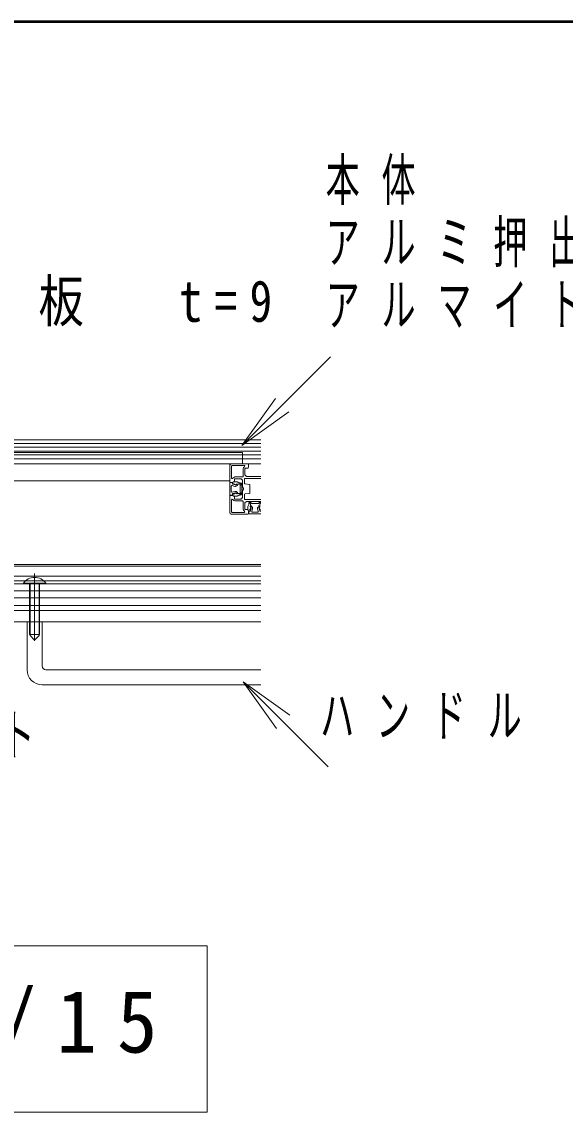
# Model space of a CAD drawing. Units: millimetres on the paper. Extents: x -365 to 0, y 0 to 257.
# Drawn here: x -111.6 to -82.9, y 199.4 to 257 of the extents above; entities that cross this region are included whole.
import ezdxf

# ---------------------------------------------------------------- set-up
doc = ezdxf.new("R2010")
doc.units = ezdxf.units.MM
doc.linetypes.add('USER1', pattern=[4.5, 2.5, -2])
doc.layers.add('1_15', color=7, linetype='Continuous', lineweight=13)
doc.layers.add('NAKAMURA図枠', color=7, linetype='Continuous', lineweight=13)
doc.styles.add('ＭＳ ゴシック', font='')
doc.styles.get('ＭＳ ゴシック').set_extended_font_data('MS Gothic')

# ---------------------------------------------------------------- blocks, each defined once
blk = doc.blocks.new('open_arrow')
at = {"color": 0, "linetype": 'Continuous', "lineweight": -2}
blk.add_lwpolyline([(7.5, 1.25), (0, 0), (7.5, -1.25)], dxfattribs=at)

msp = doc.modelspace()

# ---------------------------------------------------------------- linework, layer by layer
at = {"layer": '1_15', "color": 70}
for p, q in [((-100.009, 234.61), (-95.332, 239.287)), ((-99.948, 222.119), (-95.458, 217.629))]:
    msp.add_line(p, q, dxfattribs=at)
at = {"layer": '1_15'}
for p, q in [((-99.014, 234.909), (-149.715, 234.909)), ((-99.014, 234.709), (-149.715, 234.709)), ((-99.014, 234.509), (-150.081, 234.509)), ((-150.081, 234.309), (-99.014, 234.309)), ((-99.014, 234.109), (-149.715, 234.109)), ((-146.381, 234.242), (-99.981, 234.242)), ((-99.981, 234.242), (-99.981, 233.642)), ((-99.014, 233.909), (-149.715, 233.909)), ((-148.448, 233.642), (-99.014, 233.642)), ((-99.981, 233.642), (-146.381, 233.642)), ((-145.981, 233.642), (-100.648, 233.642)), ((-100.648, 233.642), (-100.648, 232.742)), ((-100.648, 232.682), (-100.648, 233.542)), ((-100.555, 233.516), (-100.555, 232.888)), ((-100.548, 233.642), (-99.688, 233.642)), ((-99.894, 233.549), (-100.521, 233.549)), ((-99.658, 233.475), (-99.685, 233.421)), ((-99.655, 233.609), (-99.655, 233.49)), ((-100.375, 232.942), (-99.981, 232.942)), ((-100.062, 232.842), (-100.375, 232.842)), ((-99.948, 232.976), (-99.948, 233.369)), ((-99.875, 232.606), (-99.875, 232.836)), ((-99.848, 233.369), (-99.848, 233.056)), ((-99.841, 232.869), (-99.014, 232.869)), ((-99.838, 233.033), (-99.791, 232.985)), ((-99.715, 233.402), (-99.815, 233.402)), ((-99.767, 232.976), (-99.014, 232.976)), ((-100.648, 232.742), (-145.981, 232.742)), ((-100.648, 231.996), (-100.648, 232.623)), ((-100.628, 232.643), (-100.534, 232.643)), ((-100.496, 232.649), (-100.615, 232.649)), ((-100.568, 232.451), (-100.568, 232.168)), ((-100.375, 232.442), (-100.526, 232.483)), ((-100.446, 232.684), (-100.514, 232.65)), ((-100.514, 232.65), (-100.514, 232.577)), ((-100.514, 232.623), (-100.514, 232.588)), ((-100.514, 232.577), (-100.434, 232.577)), ((-100.49, 232.556), (-100.362, 232.522)), ((-100.426, 232.68), (-100.481, 232.653)), ((-100.263, 232.684), (-100.446, 232.684)), ((-100.434, 232.577), (-100.329, 232.516)), ((-100.408, 232.809), (-100.408, 232.71)), ((-100.347, 232.524), (-100.284, 232.56)), ((-100.329, 232.516), (-100.288, 232.557)), ((-100.244, 232.491), (-100.314, 232.45)), ((-100.288, 232.557), (-100.134, 232.557)), ((-100.168, 232.637), (-100.263, 232.684)), ((-100.257, 232.553), (-100.237, 232.518)), ((-100.093, 232.637), (-100.168, 232.637)), ((-100.134, 232.557), (-100.094, 232.597)), ((-100.107, 232.489), (-100.047, 232.549)), ((-100.107, 232.129), (-100.107, 232.489)), ((-99.991, 232.785), (-100.038, 232.833)), ((-100.007, 232.55), (-100.007, 232.068)), ((-99.981, 232.433), (-99.981, 232.762)), ((-99.924, 232.326), (-99.977, 232.417)), ((-99.977, 232.201), (-99.924, 232.292)), ((-99.606, 232.551), (-99.844, 232.573)), ((-99.588, 232.087), (-99.588, 232.531)), ((-100.648, 231.076), (-100.648, 231.936)), ((-100.534, 231.976), (-100.628, 231.976)), ((-100.615, 231.969), (-100.496, 231.969)), ((-100.555, 231.73), (-100.555, 231.102)), ((-100.526, 232.136), (-100.375, 232.176)), ((-100.514, 231.968), (-100.514, 232.042)), ((-100.514, 232.042), (-100.434, 232.042)), ((-100.514, 232.03), (-100.514, 231.996)), ((-100.446, 231.935), (-100.514, 231.968)), ((-100.362, 232.097), (-100.49, 232.063)), ((-100.481, 231.965), (-100.426, 231.938)), ((-100.263, 231.935), (-100.446, 231.935)), ((-100.434, 232.042), (-100.329, 232.103)), ((-100.408, 231.908), (-100.408, 231.809)), ((-100.375, 231.776), (-100.062, 231.776)), ((-100.284, 232.059), (-100.347, 232.095)), ((-100.329, 232.103), (-100.288, 232.062)), ((-100.314, 232.168), (-100.244, 232.128)), ((-100.288, 232.062), (-100.134, 232.062)), ((-100.168, 231.982), (-100.263, 231.935)), ((-100.237, 232.101), (-100.257, 232.066)), ((-100.093, 231.982), (-100.168, 231.982)), ((-100.134, 232.062), (-100.094, 232.022)), ((-100.047, 232.069), (-100.107, 232.129)), ((-100.038, 231.785), (-99.991, 231.833)), ((-99.981, 231.856), (-99.981, 232.185)), ((-99.875, 231.782), (-99.875, 232.012)), ((-99.844, 232.045), (-99.606, 232.067)), ((-99.014, 231.749), (-99.841, 231.749)), ((-99.981, 231.676), (-100.375, 231.676)), ((-99.948, 231.249), (-99.948, 231.642)), ((-99.848, 231.562), (-99.848, 231.249)), ((-99.791, 231.633), (-99.838, 231.585)), ((-99.815, 231.216), (-99.715, 231.216)), ((-99.014, 231.642), (-99.767, 231.642)), ((-99.642, 231.481), (-99.689, 231.386)), ((-99.689, 231.386), (-99.689, 231.203)), ((-99.689, 231.203), (-99.656, 231.135)), ((-99.685, 231.197), (-99.658, 231.143)), ((-99.656, 231.135), (-99.582, 231.135)), ((-99.655, 231.128), (-99.655, 231.009)), ((-99.648, 231.021), (-99.648, 231.115)), ((-99.642, 231.556), (-99.642, 231.481)), ((-99.628, 231.135), (-99.593, 231.135)), ((-99.562, 231.515), (-99.602, 231.555)), ((-99.582, 231.215), (-99.521, 231.32)), ((-99.582, 231.135), (-99.582, 231.215)), ((-99.529, 231.302), (-99.565, 231.365)), ((-99.562, 231.361), (-99.562, 231.515)), ((-99.521, 231.32), (-99.562, 231.361)), ((-99.561, 231.159), (-99.527, 231.287)), ((-99.558, 231.392), (-99.523, 231.412)), ((-99.556, 231.642), (-99.074, 231.642)), ((-99.495, 231.542), (-99.555, 231.602)), ((-99.496, 231.405), (-99.456, 231.335)), ((-99.135, 231.542), (-99.495, 231.542)), ((-99.448, 231.274), (-99.488, 231.123)), ((-99.141, 231.123), (-99.181, 231.274)), ((-99.173, 231.335), (-99.133, 231.405)), ((-99.075, 231.602), (-99.135, 231.542)), ((-99.108, 231.32), (-99.067, 231.361)), ((-99.047, 231.215), (-99.108, 231.32)), ((-99.106, 231.412), (-99.071, 231.392)), ((-99.102, 231.287), (-99.068, 231.159)), ((-99.064, 231.365), (-99.1, 231.302)), ((-99.067, 231.515), (-99.027, 231.555)), ((-99.067, 231.361), (-99.067, 231.515)), ((-99.047, 231.135), (-99.047, 231.215)), ((-99.036, 231.135), (-99.014, 231.135)), ((-99.688, 230.976), (-100.548, 230.976)), ((-100.521, 231.069), (-99.894, 231.069)), ((-99.014, 231.001), (-99.628, 231.001)), ((-99.456, 231.081), (-99.173, 231.081)), ((-149.715, 228.236), (-99.014, 228.236)), ((-99.014, 228.309), (-148.448, 228.309)), ((-99.014, 227.702), (-149.715, 227.702)), ((-110.963, 227.835), (-110.963, 224.422)), ((-149.715, 227.456), (-99.014, 227.456)), ((-99.014, 227.289), (-148.048, 227.289)), ((-111.557, 227.289), (-111.557, 227.322)), ((-110.37, 227.322), (-111.557, 227.322)), ((-110.37, 227.289), (-111.557, 227.289)), ((-110.37, 227.289), (-110.37, 227.322)), ((-146.981, 226.922), (-99.014, 226.922)), ((-99.014, 226.555), (-146.898, 226.555)), ((-147.615, 226.155), (-99.014, 226.155)), ((-147.615, 225.889), (-99.014, 225.889)), ((-110.963, 225.489), (-110.963, 224.289)), ((-147.015, 225.289), (-99.014, 225.289)), ((-111.363, 225.289), (-111.363, 222.755)), ((-111.363, 225.289), (-110.563, 225.289)), ((-110.563, 225.289), (-110.563, 222.955)), ((-110.363, 222.755), (-99.014, 222.755)), ((-110.563, 221.955), (-99.014, 221.955)), ((-101.847, 208.168), (-149.647, 208.168)), ((-101.847, 199.368), (-101.847, 208.168)), ((-149.647, 199.368), (-101.847, 199.368))]:
    msp.add_line(p, q, dxfattribs=at)
at = {"layer": '1_15', "linetype": 'USER1'}
for p, q in [((-111.23, 227.289), (-111.23, 224.622)), ((-111.197, 227.289), (-111.197, 224.622)), ((-110.73, 227.289), (-110.73, 224.622)), ((-110.697, 227.289), (-110.697, 224.622)), ((-111.23, 225.289), (-111.23, 224.622)), ((-111.197, 225.289), (-111.197, 224.555)), ((-110.73, 225.289), (-110.73, 224.555)), ((-110.697, 225.289), (-110.697, 224.622)), ((-111.23, 224.622), (-110.697, 224.622)), ((-110.697, 224.622), (-111.23, 224.622)), ((-111.197, 224.555), (-110.963, 224.322)), ((-110.73, 224.555), (-110.963, 224.322))]:
    msp.add_line(p, q, dxfattribs=at)
at = {"layer": '1_15'}
for centre, radius, start, end in [((-100.548, 233.542), 0.1, 90, 180), ((-100.521, 233.516), 0.0333, 90, 180), ((-99.815, 233.369), 0.133, 118.35764, 180), ((-99.894, 233.516), 0.0333, 298.35764, 90), ((-99.715, 233.436), 0.0333, 270, 333.43495), ((-99.688, 233.609), 0.0333, 0, 90), ((-99.688, 233.49), 0.0333, 333.43495, 0), ((-100.521, 232.888), 0.0333, 180, 331.64236), ((-100.375, 232.809), 0.133, 90, 151.64236), ((-100.375, 232.809), 0.0333, 90, 180), ((-100.062, 232.809), 0.0333, 45, 90), ((-99.981, 232.976), 0.0333, 270, 0), ((-99.841, 232.836), 0.0333, 90, 180), ((-99.815, 233.369), 0.0333, 90, 180), ((-99.815, 233.056), 0.0333, 180, 225), ((-99.767, 233.009), 0.0333, 225, 270), ((-100.615, 232.682), 0.0333, 180, 270), ((-100.628, 232.623), 0.02, 90, 180), ((-100.534, 232.451), 0.0333, 74.9999, 180), ((-100.534, 232.623), 0.02, 0, 90), ((-100.481, 232.588), 0.0333, 180, 255.00006), ((-100.496, 232.682), 0.0333, 270, 296.56505), ((-100.441, 232.71), 0.0333, 296.56505, 0), ((-100.354, 232.52), 0.08, 255.00007, 299.99984), ((-100.357, 232.541), 0.02, 254.99978, 300.00038), ((-100.274, 232.543), 0.02, 30.00059, 119.99979), ((-100.254, 232.508), 0.02, 299.99986, 29.99986), ((-100.093, 232.55), 0.0467, 358.77233, 91.22818), ((-100.093, 232.55), 0.0867, 0, 90), ((-100.015, 232.762), 0.0333, 0, 45), ((-99.948, 232.433), 0.0333, 180, 210), ((-99.953, 232.309), 0.0333, 330, 30), ((-99.841, 232.606), 0.0333, 180, 264.68545), ((-99.608, 232.531), 0.02, 0, 84.68545), ((-100.628, 231.996), 0.02, 180, 270), ((-100.615, 231.936), 0.0333, 90, 180), ((-100.534, 232.168), 0.0333, 180, 285.00009), ((-100.521, 231.73), 0.0333, 28.35764, 180), ((-100.534, 231.996), 0.02, 270, 0), ((-100.481, 232.03), 0.0333, 104.99994, 180), ((-100.496, 231.936), 0.0333, 63.43495, 90), ((-100.375, 231.809), 0.133, 208.35764, 270), ((-100.441, 231.908), 0.0333, 0, 63.43495), ((-100.375, 231.809), 0.0333, 180, 270), ((-100.354, 232.099), 0.08, 60.00015, 104.99992), ((-100.357, 232.078), 0.02, 59.99961, 105.00021), ((-100.274, 232.076), 0.02, 240.00021, 329.9994), ((-100.254, 232.111), 0.02, 330.00013, 60.00013), ((-100.093, 232.068), 0.0467, 268.77182, 1.22766), ((-100.093, 232.068), 0.0867, 270, 0), ((-100.062, 231.809), 0.0333, 270, 315), ((-100.015, 231.856), 0.0333, 315, 0), ((-99.948, 232.185), 0.0333, 150, 180), ((-99.841, 232.012), 0.0333, 95.31455, 180), ((-99.841, 231.782), 0.0333, 180, 270), ((-99.608, 232.087), 0.02, 275.31455, 0), ((-99.981, 231.642), 0.0333, 0, 90), ((-99.815, 231.249), 0.133, 180, 241.64236), ((-99.894, 231.102), 0.0333, 270, 61.64236), ((-99.815, 231.562), 0.0333, 135, 180), ((-99.815, 231.249), 0.0333, 180, 270), ((-99.767, 231.609), 0.0333, 90, 135), ((-99.715, 231.182), 0.0333, 26.56505, 90), ((-99.688, 231.128), 0.0333, 0, 26.56505), ((-99.628, 231.115), 0.02, 90, 180), ((-99.556, 231.556), 0.0867, 90, 180), ((-99.556, 231.556), 0.0467, 88.77233, 181.22818), ((-99.593, 231.168), 0.0333, 270, 345.00006), ((-99.548, 231.375), 0.02, 120.00059, 209.99979), ((-99.546, 231.292), 0.02, 344.99978, 30.00038), ((-99.513, 231.395), 0.02, 29.99986, 119.99986), ((-99.456, 231.115), 0.0333, 164.9999, 270), ((-99.525, 231.295), 0.08, 345.00007, 29.99984), ((-99.104, 231.295), 0.08, 150.00015, 194.99992), ((-99.173, 231.115), 0.0333, 270, 15.00009), ((-99.116, 231.395), 0.02, 60.00013, 150.00013), ((-99.083, 231.292), 0.02, 149.99961, 195.00021), ((-99.074, 231.556), 0.0467, 358.77182, 91.22766), ((-99.081, 231.375), 0.02, 330.00021, 59.9994), ((-99.036, 231.168), 0.0333, 194.99994, 270), ((-100.548, 231.076), 0.1, 180, 270), ((-100.521, 231.102), 0.0333, 180, 270), ((-99.688, 231.009), 0.0333, 270, 0), ((-99.628, 231.021), 0.02, 180, 270), ((-110.963, 226.917), 0.718, 34.32384, 145.67616), ((-110.563, 222.755), 0.8, 180, 270), ((-110.363, 222.955), 0.2, 180, 270)]:
    msp.add_arc(centre, radius, start, end, dxfattribs=at)
at = {"layer": 'NAKAMURA図枠', "lineweight": 50}
msp.add_line((0, 257), (-365, 257), dxfattribs=at)

# ---------------------------------------------------------------- block references
at = {"layer": '1_15', "color": 70, "xscale": 0.4, "yscale": 0.4}
for p, rotation in [((-100.009, 234.61), 45), ((-99.948, 222.119), 315)]:
    msp.add_blockref('open_arrow', p, dxfattribs=dict(at, rotation=rotation))

# ---------------------------------------------------------------- texts
at = {"layer": '1_15', "color": 70, "char_height": 2.199, "attachment_point": 4, "style": 'ＭＳ ゴシック'}
for s, insert in [('\\T1.64;\\W0.6;本体', (-95.584, 248.537)), ('\\T1.64;\\W0.6;アルミ押出形材', (-95.584, 245.237)), ('\\T1.55;\\W0.8;ベニヤ合板\u3000t=9', (-125.632, 242.122)), ('\\T1.64;\\W0.6;アルマイトシルバー仕上', (-95.584, 241.937)), ('\\T1.64;\\W0.6;ハンドル', (-95.874, 220.279)), ('\\T1.64;\\W0.6;※参考レイアウト', (-133.414, 219.182))]:
    msp.add_mtext(s, dxfattribs=dict(at, insert=insert))
at = {"layer": '1_15', "insert": (-148.247, 203.768), "char_height": 3.299, "attachment_point": 4, "style": 'ＭＳ ゴシック'}
msp.add_mtext('\\T1.5;\\W0.95;平面図\u3000S=1/15', dxfattribs=at)

doc.saveas('drawing.dxf')
